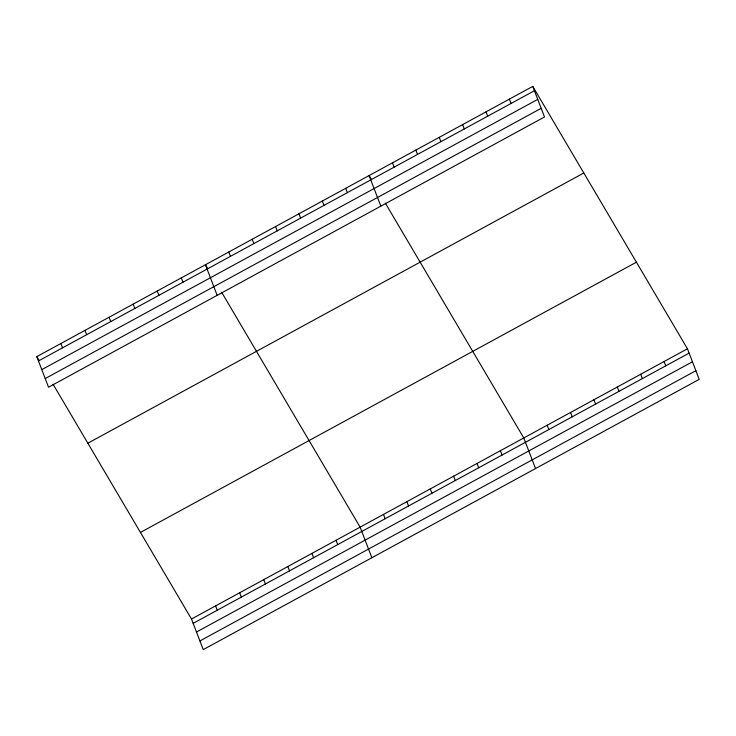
<?xml version="1.0" encoding="UTF-8"?>
<svg xmlns="http://www.w3.org/2000/svg" width="736" height="736" viewBox="0 0 736 736"><rect width="100%" height="100%" fill="white"/><g stroke="black" fill="none" stroke-linecap="round" stroke-linejoin="round"><path stroke-width="1.1" d="M532.763 86.388L544.502 116.978L48.539 387.219L36.8 356.629L532.763 86.388L687.461 348.781L699.2 379.371L203.237 649.612L191.498 619.022L53.047 384.183M38.465 360.962L534.428 90.721M41.786 369.628L537.749 99.388M45.218 378.552L541.181 108.312M87.851 443.219L583.814 172.978M140.447 532.432L636.41 262.191M191.498 619.022L687.461 348.781M193.163 623.355L689.126 353.114M196.484 632.022L692.447 361.781M199.916 640.946L695.879 370.705M371.413 179.501L369.095 175.564L380.834 206.154M385.333 203.118L523.793 437.966L535.532 468.556M207.745 268.686L205.427 264.748L217.166 295.329M221.674 292.302L360.125 527.142L371.864 557.732M36.8 356.629L39.118 360.566M664.074 361.523L665.74 365.856M640.697 374.265L642.362 378.598M509.376 99.13L511.042 103.463M617.32 387.007L618.976 391.34M485.999 111.872L487.664 116.205M593.934 399.749L595.599 404.073M462.622 124.605L464.278 128.938M570.556 412.482L572.212 416.815M439.236 137.347L440.901 141.68M547.17 425.224L548.835 429.557M415.858 150.089L417.524 154.422M392.472 162.831L394.137 167.164M500.406 450.708L502.072 455.041M477.029 463.441L478.694 467.774M345.708 188.306L347.374 192.639M453.652 476.183L455.308 480.516M322.331 201.048L323.996 205.381M430.266 488.925L431.931 493.258M298.954 213.79L300.61 218.123M406.888 501.667L408.554 506M275.568 226.522L277.233 230.856M383.502 514.4L385.167 518.733M252.19 239.264L253.856 243.598M228.804 252.006L230.469 256.34M336.039 540.27L337.695 544.603M311.944 553.398L313.61 557.732M181.341 277.868L182.997 282.201M287.859 566.518L289.515 570.851M157.246 290.996L158.912 295.329M263.764 579.646L265.429 583.979M133.161 304.124L134.826 308.458M239.678 592.774L241.344 597.108M109.066 317.253L110.731 321.586M215.584 605.894L217.249 610.227M84.98 330.372L86.646 334.705M60.886 343.5L62.551 347.834"/></g></svg>
